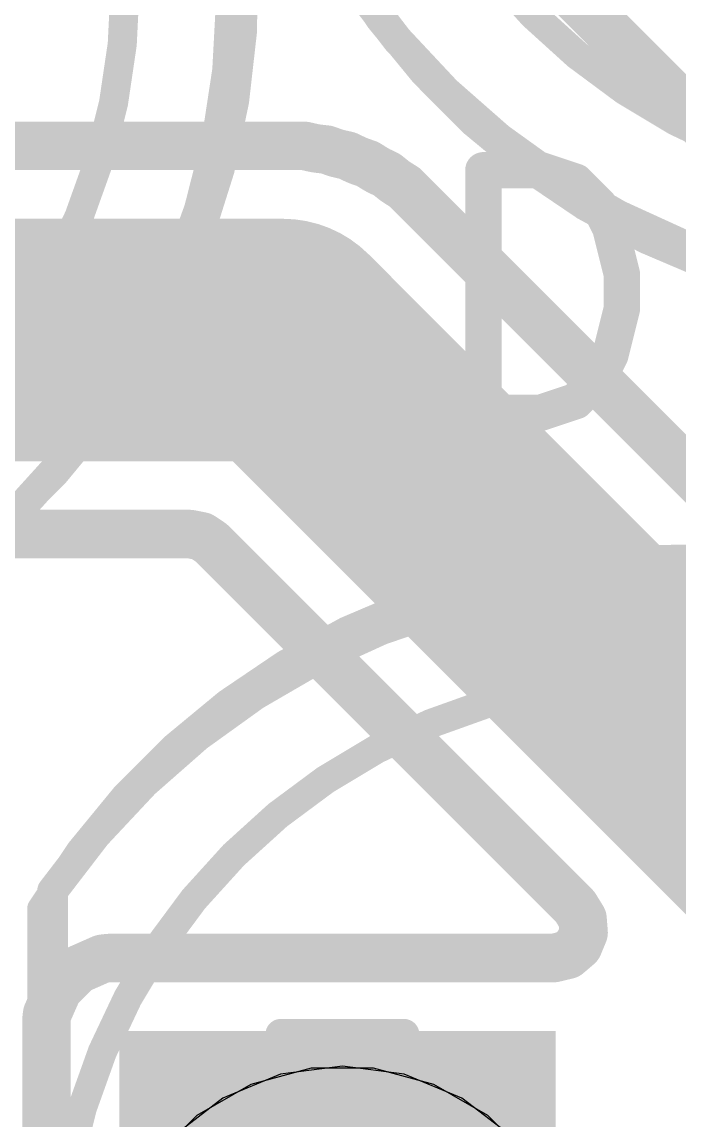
# Model space of a CAD drawing. Header units: inches. Extents: x 0 to 12.4, y -0.6 to 2.2.
# Drawn here: x 1.13 to 1.2367, y 0.8681 to 1.0464 of the extents above; entities that cross this region are included whole.
import ezdxf

# ---------------------------------------------------------------- set-up
doc = ezdxf.new("R2010")
doc.units = ezdxf.units.IN
doc.header["$MEASUREMENT"] = 0
for name, color, linetype in [('Bottom Layer', 5, 'Continuous'), ('Bottom Solder', 6, 'Continuous'), ('Dimension', 6, 'Continuous'), ('Mechanical 4', 56, 'Continuous'), ('Multi-Layer', 9, 'Continuous'), ('Top Layer', 1, 'Continuous'), ('Top Overlay', 2, 'Continuous'), ('Top Solder', 216, 'Continuous')]:
    doc.layers.add(name, color=color, linetype=linetype)

# ---------------------------------------------------------------- blocks, each defined once
blk = doc.blocks.new('IR333_A_47')
at = {"layer": 'Bottom Layer'}
h = blk.add_hatch(color=5, dxfattribs=at)
edge = h.paths.add_edge_path()
edge.add_arc((0.0499999, 0), 0.031496, 0, 360)
at = {"layer": 'Bottom Solder'}
h = blk.add_hatch(color=6, dxfattribs=at)
edge = h.paths.add_edge_path()
edge.add_arc((0.0499999, 0), 0.035496, 0, 360)
at = {"layer": 'Multi-Layer'}
h = blk.add_hatch(color=9, dxfattribs=at)
edge = h.paths.add_edge_path()
edge.add_arc((0.0499999, 0), 0.031496, 0, 360)
at = {"layer": 'Top Layer'}
h = blk.add_hatch(color=1, dxfattribs=at)
edge = h.paths.add_edge_path()
edge.add_arc((0.0499999, 0), 0.031496, 0, 360)
at = {"layer": 'Top Solder'}
h = blk.add_hatch(color=216, dxfattribs=at)
edge = h.paths.add_edge_path()
edge.add_arc((0.0499999, 0), 0.035496, 0, 360)
at = {"layer": 'Top Overlay'}
for points in [[(0.0970696, -0.0672869, 0.005, 0.005, 0), (0.0970695, 0.0672869, 0.005, 0.005, 0)], [(0.0970696, -0.0672869, 0.005, 0.005, -0.7350501228491367), (-0.1181102, 0, 0.005, 0.005, 0)], [(0.0600001, -0.044, 0.005, 0.005, 0), (0.04, -0.044, 0.005, 0.005, 0)]]:
    blk.add_lwpolyline(points, format="xyseb", dxfattribs=at)
for points in [[(0.03875, -0.044, 0.0025, 0.0025, 1), (0.04125, -0.044, 0.0025, 0.0025, 1)], [(0.0587501, -0.044, 0.0025, 0.0025, 1), (0.0612501, -0.044, 0.0025, 0.0025, 1)], [(0.0958196, -0.0672869, 0.0025, 0.0025, 1), (0.0983196, -0.0672869, 0.0025, 0.0025, 1)], [(0.0958196, -0.0672869, 0.0025, 0.0025, 1), (0.0983196, -0.0672869, 0.0025, 0.0025, 1)]]:
    blk.add_lwpolyline(points, format="xyseb", close=True, dxfattribs=at)
blk = doc.blocks.new('IR333_A_50')
at = {"layer": 'Top Overlay'}
blk.add_lwpolyline([(-0.1181102, 0, 0.005, 0.005, -0.7350501228491367), (0.0970696, 0.0672869, 0.005, 0.005, 0)], format="xyseb", dxfattribs=at)
blk = doc.blocks.new('IR333_A_51')
at = {"layer": 'Top Overlay'}
blk.add_lwpolyline([(-0.1181102, 0, 0.005, 0.005, -0.7350501228491367), (0.0970696, 0.0672869, 0.005, 0.005, 0)], format="xyseb", dxfattribs=at)

msp = doc.modelspace()

# ---------------------------------------------------------------- hatches: boundary and pattern name
at = {"layer": 'Dimension'}
msp.add_hatch(color=6, dxfattribs=at).paths.add_polyline_path([(1.14576195, 0.88255565), (1.21662805, 0.88255565), (1.21662805, 0.81168955), (1.14576195, 0.81168955)])

# ---------------------------------------------------------------- linework, layer by layer
at = {"layer": 'Bottom Layer'}
for p, q in [((1.1820002, 0.8768282), (1.1719507, 0.8755052)), ((1.1920497, 0.8755052), (1.1820002, 0.8768282)), ((1.1719507, 0.8755052), (1.1625861, 0.8716262)), ((1.2014143, 0.8716262), (1.1920497, 0.8755052)), ((1.1625861, 0.8716262), (1.1545445, 0.8654557)), ((1.2094559, 0.8654557), (1.2014143, 0.8716262))]:
    msp.add_line(p, q, dxfattribs=at)
at = {"layer": 'Dimension'}
for points in [[(1.2298171, 1.0849179, 0.0393701, 0.0393701, 0), (1.3987147, 0.9160202, 0.0393701, 0.0393701, 0)], [(1.2062806, 1.0638843, 0.007874, 0.007874, 0), (1.3739188, 0.8962462, 0.007874, 0.007874, 0)], [(1.0795679, 1.0262761, 0.007874, 0.007874, 0), (1.1756135, 1.0262761, 0.007874, 0.007874, 0)], [(1.1756135, 1.0262761, 0.007874, 0.007874, 0), (1.1758877, 1.0262761, 0.007874, 0.007874, 0)], [(1.1758877, 1.0262761, 0.007874, 0.007874, 0), (1.176155, 1.0262152, 0.007874, 0.007874, 0)], [(1.176155, 1.0262152, 0.007874, 0.007874, 0), (1.1761552, 1.0262151, 0.007874, 0.007874, 0)], [(1.1761552, 1.0262151, 0.007874, 0.007874, 0), (1.1773572, 1.0259408, 0.007874, 0.007874, 0)], [(1.1773572, 1.0259408, 0.007874, 0.007874, 0), (1.1778965, 1.0258492, 0.007874, 0.007874, 0)], [(1.1778965, 1.0258492, 0.007874, 0.007874, 0), (1.1791217, 1.0257111, 0.007874, 0.007874, 0)], [(1.1791217, 1.0257111, 0.007874, 0.007874, 0), (1.1793941, 1.0256804, 0.007874, 0.007874, 0)], [(1.1793941, 1.0256804, 0.007874, 0.007874, 0), (1.1808164, 1.0251827, 0.007874, 0.007874, 0)], [(1.1808164, 1.0251827, 0.007874, 0.007874, 0), (1.1813421, 1.0250313, 0.007874, 0.007874, 0)], [(1.1813421, 1.0250313, 0.007874, 0.007874, 0), (1.1825441, 1.0247569, 0.007874, 0.007874, 0)], [(1.1825441, 1.0247569, 0.007874, 0.007874, 0), (1.1825445, 1.0247568, 0.007874, 0.007874, 0)], [(1.1825445, 1.0247568, 0.007874, 0.007874, 0), (1.1828116, 1.0246958, 0.007874, 0.007874, 0)], [(1.1828116, 1.0246958, 0.007874, 0.007874, 0), (1.1830584, 1.024577, 0.007874, 0.007874, 0)], [(1.1830584, 1.024577, 0.007874, 0.007874, 0), (1.1830587, 1.0245769, 0.007874, 0.007874, 0)], [(1.1830587, 1.0245769, 0.007874, 0.007874, 0), (1.1841696, 1.0240419, 0.007874, 0.007874, 0)], [(1.1841696, 1.0240419, 0.007874, 0.007874, 0), (1.1846751, 1.0238325, 0.007874, 0.007874, 0)], [(1.1846751, 1.0238325, 0.007874, 0.007874, 0), (1.1860975, 1.0233348, 0.007874, 0.007874, 0)], [(1.1860975, 1.0233348, 0.007874, 0.007874, 0), (1.1863294, 1.0231891, 0.007874, 0.007874, 0)], [(1.1863294, 1.023189, 0.007874, 0.007874, 0), (1.1863294, 1.0231891, 0.007874, 0.007874, 0)], [(1.1863294, 1.023189, 0.007874, 0.007874, 0), (1.1873733, 1.0225332, 0.007874, 0.007874, 0)], [(1.1873733, 1.0225332, 0.007874, 0.007874, 0), (1.1878522, 1.0222684, 0.007874, 0.007874, 0)], [(1.1878522, 1.0222684, 0.007874, 0.007874, 0), (1.1889633, 1.0217333, 0.007874, 0.007874, 0)], [(1.1889633, 1.0217333, 0.007874, 0.007874, 0), (1.1889635, 1.0217332, 0.007874, 0.007874, 0)], [(1.1889635, 1.0217332, 0.007874, 0.007874, 0), (1.1892103, 1.0216144, 0.007874, 0.007874, 0)], [(1.1892103, 1.0216144, 0.007874, 0.007874, 0), (1.1901438, 1.0208699, 0.007874, 0.007874, 0)], [(1.1901438, 1.0208699, 0.007874, 0.007874, 0), (1.1903883, 1.0206749, 0.007874, 0.007874, 0)], [(1.1903883, 1.0206749, 0.007874, 0.007874, 0), (1.1908348, 1.0203581, 0.007874, 0.007874, 0)], [(1.1908348, 1.0203581, 0.007874, 0.007874, 0), (1.1921109, 1.0195563, 0.007874, 0.007874, 0)], [(1.1921109, 1.0195563, 0.007874, 0.007874, 0), (1.1933703, 1.0182969, 0.007874, 0.007874, 0)], [(1.1933703, 1.0182969, 0.007874, 0.007874, 0), (1.3009691, 0.9106981, 0.007874, 0.007874, 0)], [(1.0385592, 0.9947604, 0.0393701, 0.0393701, 0), (1.1723368, 0.9947604, 0.0393701, 0.0393701, 0)], [(1.1723368, 0.9947604, 0.0393701, 0.0393701, 0), (1.281195, 0.8859021, 0.0393701, 0.0393701, 0)], [(1.0421102, 0.9632446, 0.007874, 0.007874, 0), (1.1572604, 0.9632446, 0.007874, 0.007874, 0)], [(1.1572604, 0.9632446, 0.007874, 0.007874, 0), (1.1591286, 0.962873, 0.007874, 0.007874, 0)], [(1.1591286, 0.962873, 0.007874, 0.007874, 0), (1.1607124, 0.9618148, 0.007874, 0.007874, 0)], [(1.1607124, 0.9618148, 0.007874, 0.007874, 0), (1.2198069, 0.9027203, 0.007874, 0.007874, 0)], [(1.2198069, 0.9027203, 0.007874, 0.007874, 0), (1.2209978, 0.9007769, 0.007874, 0.007874, 0)], [(1.2209978, 0.9007769, 0.007874, 0.007874, 0), (1.2211767, 0.8985046, 0.007874, 0.007874, 0)], [(1.2203044, 0.8963988, 0.007874, 0.007874, 0), (1.2211767, 0.8985046, 0.007874, 0.007874, 0)], [(1.2163549, 0.8943864, 0.007874, 0.007874, 0), (1.2185712, 0.8949185, 0.007874, 0.007874, 0)], [(1.2185712, 0.8949185, 0.007874, 0.007874, 0), (1.2203044, 0.8963988, 0.007874, 0.007874, 0)], [(1.139374, 0.8926678, 0.007874, 0.007874, 0), (1.1426705, 0.8941233, 0.007874, 0.007874, 0)], [(1.1426705, 0.8941233, 0.007874, 0.007874, 0), (1.1426706, 0.8941234, 0.007874, 0.007874, 0)], [(1.1426706, 0.8941234, 0.007874, 0.007874, 0), (1.1430064, 0.8942716, 0.007874, 0.007874, 0)], [(1.1430064, 0.8942716, 0.007874, 0.007874, 0), (1.1433712, 0.8943139, 0.007874, 0.007874, 0)], [(1.1433712, 0.8943139, 0.007874, 0.007874, 0), (1.1433713, 0.8943139, 0.007874, 0.007874, 0)], [(1.1433713, 0.8943139, 0.007874, 0.007874, 0), (1.1438555, 0.8943701, 0.007874, 0.007874, 0)], [(1.1438555, 0.8943701, 0.007874, 0.007874, 0), (1.143856, 0.8943702, 0.007874, 0.007874, 0)], [(1.143856, 0.8943702, 0.007874, 0.007874, 0), (1.1439957, 0.8943863, 0.007874, 0.007874, 0)], [(1.1439957, 0.8943863, 0.007874, 0.007874, 0), (1.1441358, 0.8943864, 0.007874, 0.007874, 0)], [(1.1441358, 0.8943864, 0.007874, 0.007874, 0), (1.1441365, 0.8943864, 0.007874, 0.007874, 0)], [(1.1441365, 0.8943864, 0.007874, 0.007874, 0), (1.2163549, 0.8943864, 0.007874, 0.007874, 0)], [(1.1361525, 0.8896774, 0.007874, 0.007874, 0), (1.1386403, 0.8921652, 0.007874, 0.007874, 0)], [(1.1386403, 0.8921652, 0.007874, 0.007874, 0), (1.1386404, 0.8921653, 0.007874, 0.007874, 0)], [(1.1386404, 0.8921653, 0.007874, 0.007874, 0), (1.1389602, 0.892485, 0.007874, 0.007874, 0)], [(1.1389602, 0.892485, 0.007874, 0.007874, 0), (1.1393739, 0.8926677, 0.007874, 0.007874, 0)], [(1.1393739, 0.8926677, 0.007874, 0.007874, 0), (1.139374, 0.8926678, 0.007874, 0.007874, 0)], [(1.1358326, 0.8893574, 0.007874, 0.007874, 0), (1.1361524, 0.8896772, 0.007874, 0.007874, 0)], [(1.1361524, 0.8896772, 0.007874, 0.007874, 0), (1.1361525, 0.8896774, 0.007874, 0.007874, 0)], [(1.1341943, 0.8856471, 0.007874, 0.007874, 0), (1.1356499, 0.8889437, 0.007874, 0.007874, 0)], [(1.1356499, 0.8889437, 0.007874, 0.007874, 0), (1.1358326, 0.8893574, 0.007874, 0.007874, 0)], [(1.1339313, 0.884322, 0.007874, 0.007874, 0), (1.1339474, 0.8844612, 0.007874, 0.007874, 0)], [(1.1339313, 0.8841813, 0.007874, 0.007874, 0), (1.1339313, 0.884322, 0.007874, 0.007874, 0)], [(1.1339313, 0.8100641, 0.007874, 0.007874, 0), (1.1339313, 0.8841813, 0.007874, 0.007874, 0)], [(1.1339474, 0.8844618, 0.007874, 0.007874, 0), (1.1340037, 0.8849465, 0.007874, 0.007874, 0)], [(1.1339474, 0.8844612, 0.007874, 0.007874, 0), (1.1339474, 0.8844618, 0.007874, 0.007874, 0)], [(1.1340037, 0.8849466, 0.007874, 0.007874, 0), (1.134046, 0.8853112, 0.007874, 0.007874, 0)], [(1.1340037, 0.8849465, 0.007874, 0.007874, 0), (1.1340037, 0.8849466, 0.007874, 0.007874, 0)], [(1.134046, 0.8853112, 0.007874, 0.007874, 0), (1.1341942, 0.8856469, 0.007874, 0.007874, 0)], [(1.1341942, 0.8856469, 0.007874, 0.007874, 0), (1.1341943, 0.8856471, 0.007874, 0.007874, 0)]]:
    msp.add_lwpolyline(points, format="xyseb", dxfattribs=at)
for points in [[(1.173645, 1.0262761, 0.003937, 0.003937, 1), (1.177582, 1.0262761, 0.003937, 0.003937, 1)], [(1.173645, 1.0262761, 0.003937, 0.003937, 1), (1.177582, 1.0262761, 0.003937, 0.003937, 1)], [(1.1739192, 1.0262761, 0.003937, 0.003937, 1), (1.1778562, 1.0262761, 0.003937, 0.003937, 1)], [(1.1739192, 1.0262761, 0.003937, 0.003937, 1), (1.1778562, 1.0262761, 0.003937, 0.003937, 1)], [(1.1741865, 1.0262152, 0.003937, 0.003937, 1), (1.1781235, 1.0262152, 0.003937, 0.003937, 1)], [(1.1741865, 1.0262152, 0.003937, 0.003937, 1), (1.1781235, 1.0262152, 0.003937, 0.003937, 1)], [(1.1741867, 1.0262151, 0.003937, 0.003937, 1), (1.1781237, 1.0262151, 0.003937, 0.003937, 1)], [(1.1741867, 1.0262151, 0.003937, 0.003937, 1), (1.1781237, 1.0262151, 0.003937, 0.003937, 1)], [(1.1753887, 1.0259408, 0.003937, 0.003937, 1), (1.1793257, 1.0259408, 0.003937, 0.003937, 1)], [(1.1753887, 1.0259408, 0.003937, 0.003937, 1), (1.1793257, 1.0259408, 0.003937, 0.003937, 1)], [(1.175928, 1.0258492, 0.003937, 0.003937, 1), (1.179865, 1.0258492, 0.003937, 0.003937, 1)], [(1.175928, 1.0258492, 0.003937, 0.003937, 1), (1.179865, 1.0258492, 0.003937, 0.003937, 1)], [(1.1771532, 1.0257111, 0.003937, 0.003937, 1), (1.1810902, 1.0257111, 0.003937, 0.003937, 1)], [(1.1771532, 1.0257111, 0.003937, 0.003937, 1), (1.1810902, 1.0257111, 0.003937, 0.003937, 1)], [(1.1774256, 1.0256804, 0.003937, 0.003937, 1), (1.1813626, 1.0256804, 0.003937, 0.003937, 1)], [(1.1774256, 1.0256804, 0.003937, 0.003937, 1), (1.1813626, 1.0256804, 0.003937, 0.003937, 1)], [(1.1788479, 1.0251827, 0.003937, 0.003937, 1), (1.1827849, 1.0251827, 0.003937, 0.003937, 1)], [(1.1788479, 1.0251827, 0.003937, 0.003937, 1), (1.1827849, 1.0251827, 0.003937, 0.003937, 1)], [(1.1793736, 1.0250313, 0.003937, 0.003937, 1), (1.1833106, 1.0250313, 0.003937, 0.003937, 1)], [(1.1793736, 1.0250313, 0.003937, 0.003937, 1), (1.1833106, 1.0250313, 0.003937, 0.003937, 1)], [(1.1805756, 1.0247569, 0.003937, 0.003937, 1), (1.1845126, 1.0247569, 0.003937, 0.003937, 1)], [(1.1805756, 1.0247569, 0.003937, 0.003937, 1), (1.1845126, 1.0247569, 0.003937, 0.003937, 1)], [(1.180576, 1.0247568, 0.003937, 0.003937, 1), (1.184513, 1.0247568, 0.003937, 0.003937, 1)], [(1.180576, 1.0247568, 0.003937, 0.003937, 1), (1.184513, 1.0247568, 0.003937, 0.003937, 1)], [(1.1808431, 1.0246958, 0.003937, 0.003937, 1), (1.1847801, 1.0246958, 0.003937, 0.003937, 1)], [(1.1808431, 1.0246958, 0.003937, 0.003937, 1), (1.1847801, 1.0246958, 0.003937, 0.003937, 1)], [(1.1810899, 1.024577, 0.003937, 0.003937, 1), (1.1850269, 1.024577, 0.003937, 0.003937, 1)], [(1.1810899, 1.024577, 0.003937, 0.003937, 1), (1.1850269, 1.024577, 0.003937, 0.003937, 1)], [(1.1810902, 1.0245769, 0.003937, 0.003937, 1), (1.1850272, 1.0245769, 0.003937, 0.003937, 1)], [(1.1810902, 1.0245769, 0.003937, 0.003937, 1), (1.1850272, 1.0245769, 0.003937, 0.003937, 1)], [(1.1822011, 1.0240419, 0.003937, 0.003937, 1), (1.1861381, 1.0240419, 0.003937, 0.003937, 1)], [(1.1822011, 1.0240419, 0.003937, 0.003937, 1), (1.1861381, 1.0240419, 0.003937, 0.003937, 1)], [(1.1827066, 1.0238325, 0.003937, 0.003937, 1), (1.1866436, 1.0238325, 0.003937, 0.003937, 1)], [(1.1827066, 1.0238325, 0.003937, 0.003937, 1), (1.1866436, 1.0238325, 0.003937, 0.003937, 1)], [(1.184129, 1.0233348, 0.003937, 0.003937, 1), (1.188066, 1.0233348, 0.003937, 0.003937, 1)], [(1.184129, 1.0233348, 0.003937, 0.003937, 1), (1.188066, 1.0233348, 0.003937, 0.003937, 1)], [(1.1843609, 1.0231891, 0.003937, 0.003937, 1), (1.1882979, 1.0231891, 0.003937, 0.003937, 1)], [(1.1843609, 1.0231891, 0.003937, 0.003937, 1), (1.1882979, 1.0231891, 0.003937, 0.003937, 1)], [(1.1843609, 1.023189, 0.003937, 0.003937, 1), (1.1882979, 1.023189, 0.003937, 0.003937, 1)], [(1.1843609, 1.023189, 0.003937, 0.003937, 1), (1.1882979, 1.023189, 0.003937, 0.003937, 1)], [(1.1854048, 1.0225332, 0.003937, 0.003937, 1), (1.1893418, 1.0225332, 0.003937, 0.003937, 1)], [(1.1854048, 1.0225332, 0.003937, 0.003937, 1), (1.1893418, 1.0225332, 0.003937, 0.003937, 1)], [(1.1858837, 1.0222684, 0.003937, 0.003937, 1), (1.1898207, 1.0222684, 0.003937, 0.003937, 1)], [(1.1858837, 1.0222684, 0.003937, 0.003937, 1), (1.1898207, 1.0222684, 0.003937, 0.003937, 1)], [(1.1869948, 1.0217333, 0.003937, 0.003937, 1), (1.1909318, 1.0217333, 0.003937, 0.003937, 1)], [(1.1869948, 1.0217333, 0.003937, 0.003937, 1), (1.1909318, 1.0217333, 0.003937, 0.003937, 1)], [(1.186995, 1.0217332, 0.003937, 0.003937, 1), (1.190932, 1.0217332, 0.003937, 0.003937, 1)], [(1.186995, 1.0217332, 0.003937, 0.003937, 1), (1.190932, 1.0217332, 0.003937, 0.003937, 1)], [(1.1872418, 1.0216144, 0.003937, 0.003937, 1), (1.1911788, 1.0216144, 0.003937, 0.003937, 1)], [(1.1872418, 1.0216144, 0.003937, 0.003937, 1), (1.1911788, 1.0216144, 0.003937, 0.003937, 1)], [(1.1881753, 1.0208699, 0.003937, 0.003937, 1), (1.1921123, 1.0208699, 0.003937, 0.003937, 1)], [(1.1881753, 1.0208699, 0.003937, 0.003937, 1), (1.1921123, 1.0208699, 0.003937, 0.003937, 1)], [(1.1884198, 1.0206749, 0.003937, 0.003937, 1), (1.1923568, 1.0206749, 0.003937, 0.003937, 1)], [(1.1884198, 1.0206749, 0.003937, 0.003937, 1), (1.1923568, 1.0206749, 0.003937, 0.003937, 1)], [(1.1888663, 1.0203581, 0.003937, 0.003937, 1), (1.1928033, 1.0203581, 0.003937, 0.003937, 1)], [(1.1888663, 1.0203581, 0.003937, 0.003937, 1), (1.1928033, 1.0203581, 0.003937, 0.003937, 1)], [(1.1901424, 1.0195563, 0.003937, 0.003937, 1), (1.1940794, 1.0195563, 0.003937, 0.003937, 1)], [(1.1901424, 1.0195563, 0.003937, 0.003937, 1), (1.1940794, 1.0195563, 0.003937, 0.003937, 1)], [(1.1914018, 1.0182969, 0.003937, 0.003937, 1), (1.1953388, 1.0182969, 0.003937, 0.003937, 1)], [(1.1914018, 1.0182969, 0.003937, 0.003937, 1), (1.1953388, 1.0182969, 0.003937, 0.003937, 1)], [(1.1624943, 0.9947604, 0.019685, 0.019685, 1), (1.1821793, 0.9947604, 0.019685, 0.019685, 1)], [(1.1624943, 0.9947604, 0.019685, 0.019685, 1), (1.1821793, 0.9947604, 0.019685, 0.019685, 1)], [(1.1552919, 0.9632446, 0.003937, 0.003937, 1), (1.1592289, 0.9632446, 0.003937, 0.003937, 1)], [(1.1552919, 0.9632446, 0.003937, 0.003937, 1), (1.1592289, 0.9632446, 0.003937, 0.003937, 1)], [(1.1571601, 0.962873, 0.003937, 0.003937, 1), (1.1610971, 0.962873, 0.003937, 0.003937, 1)], [(1.1571601, 0.962873, 0.003937, 0.003937, 1), (1.1610971, 0.962873, 0.003937, 0.003937, 1)], [(1.1587439, 0.9618148, 0.003937, 0.003937, 1), (1.1626809, 0.9618148, 0.003937, 0.003937, 1)], [(1.1587439, 0.9618148, 0.003937, 0.003937, 1), (1.1626809, 0.9618148, 0.003937, 0.003937, 1)], [(1.2178384, 0.9027203, 0.003937, 0.003937, 1), (1.2217754, 0.9027203, 0.003937, 0.003937, 1)], [(1.2178384, 0.9027203, 0.003937, 0.003937, 1), (1.2217754, 0.9027203, 0.003937, 0.003937, 1)], [(1.2190293, 0.9007769, 0.003937, 0.003937, 1), (1.2229663, 0.9007769, 0.003937, 0.003937, 1)], [(1.2190293, 0.9007769, 0.003937, 0.003937, 1), (1.2229663, 0.9007769, 0.003937, 0.003937, 1)], [(1.2192082, 0.8985046, 0.003937, 0.003937, 1), (1.2231452, 0.8985046, 0.003937, 0.003937, 1)], [(1.2192082, 0.8985046, 0.003937, 0.003937, 1), (1.2231452, 0.8985046, 0.003937, 0.003937, 1)], [(1.2166027, 0.8949185, 0.003937, 0.003937, 1), (1.2205397, 0.8949185, 0.003937, 0.003937, 1)], [(1.2166027, 0.8949185, 0.003937, 0.003937, 1), (1.2205397, 0.8949185, 0.003937, 0.003937, 1)], [(1.2183359, 0.8963988, 0.003937, 0.003937, 1), (1.2222729, 0.8963988, 0.003937, 0.003937, 1)], [(1.2183359, 0.8963988, 0.003937, 0.003937, 1), (1.2222729, 0.8963988, 0.003937, 0.003937, 1)], [(1.140702, 0.8941233, 0.003937, 0.003937, 1), (1.144639, 0.8941233, 0.003937, 0.003937, 1)], [(1.140702, 0.8941233, 0.003937, 0.003937, 1), (1.144639, 0.8941233, 0.003937, 0.003937, 1)], [(1.1407021, 0.8941234, 0.003937, 0.003937, 1), (1.1446391, 0.8941234, 0.003937, 0.003937, 1)], [(1.1407021, 0.8941234, 0.003937, 0.003937, 1), (1.1446391, 0.8941234, 0.003937, 0.003937, 1)], [(1.1410379, 0.8942716, 0.003937, 0.003937, 1), (1.1449749, 0.8942716, 0.003937, 0.003937, 1)], [(1.1410379, 0.8942716, 0.003937, 0.003937, 1), (1.1449749, 0.8942716, 0.003937, 0.003937, 1)], [(1.1414027, 0.8943139, 0.003937, 0.003937, 1), (1.1453397, 0.8943139, 0.003937, 0.003937, 1)], [(1.1414027, 0.8943139, 0.003937, 0.003937, 1), (1.1453397, 0.8943139, 0.003937, 0.003937, 1)], [(1.1414028, 0.8943139, 0.003937, 0.003937, 1), (1.1453398, 0.8943139, 0.003937, 0.003937, 1)], [(1.1414028, 0.8943139, 0.003937, 0.003937, 1), (1.1453398, 0.8943139, 0.003937, 0.003937, 1)], [(1.141887, 0.8943701, 0.003937, 0.003937, 1), (1.145824, 0.8943701, 0.003937, 0.003937, 1)], [(1.141887, 0.8943701, 0.003937, 0.003937, 1), (1.145824, 0.8943701, 0.003937, 0.003937, 1)], [(1.1418875, 0.8943702, 0.003937, 0.003937, 1), (1.1458245, 0.8943702, 0.003937, 0.003937, 1)], [(1.1418875, 0.8943702, 0.003937, 0.003937, 1), (1.1458245, 0.8943702, 0.003937, 0.003937, 1)], [(1.1420272, 0.8943863, 0.003937, 0.003937, 1), (1.1459642, 0.8943863, 0.003937, 0.003937, 1)], [(1.1420272, 0.8943863, 0.003937, 0.003937, 1), (1.1459642, 0.8943863, 0.003937, 0.003937, 1)], [(1.1421673, 0.8943864, 0.003937, 0.003937, 1), (1.1461043, 0.8943864, 0.003937, 0.003937, 1)], [(1.1421673, 0.8943864, 0.003937, 0.003937, 1), (1.1461043, 0.8943864, 0.003937, 0.003937, 1)], [(1.142168, 0.8943864, 0.003937, 0.003937, 1), (1.146105, 0.8943864, 0.003937, 0.003937, 1)], [(1.142168, 0.8943864, 0.003937, 0.003937, 1), (1.146105, 0.8943864, 0.003937, 0.003937, 1)], [(1.2143864, 0.8943864, 0.003937, 0.003937, 1), (1.2183234, 0.8943864, 0.003937, 0.003937, 1)], [(1.2143864, 0.8943864, 0.003937, 0.003937, 1), (1.2183234, 0.8943864, 0.003937, 0.003937, 1)], [(1.1366718, 0.8921652, 0.003937, 0.003937, 1), (1.1406088, 0.8921652, 0.003937, 0.003937, 1)], [(1.1366718, 0.8921652, 0.003937, 0.003937, 1), (1.1406088, 0.8921652, 0.003937, 0.003937, 1)], [(1.1366719, 0.8921653, 0.003937, 0.003937, 1), (1.1406089, 0.8921653, 0.003937, 0.003937, 1)], [(1.1366719, 0.8921653, 0.003937, 0.003937, 1), (1.1406089, 0.8921653, 0.003937, 0.003937, 1)], [(1.1369917, 0.892485, 0.003937, 0.003937, 1), (1.1409287, 0.892485, 0.003937, 0.003937, 1)], [(1.1369917, 0.892485, 0.003937, 0.003937, 1), (1.1409287, 0.892485, 0.003937, 0.003937, 1)], [(1.1374054, 0.8926677, 0.003937, 0.003937, 1), (1.1413424, 0.8926677, 0.003937, 0.003937, 1)], [(1.1374054, 0.8926677, 0.003937, 0.003937, 1), (1.1413424, 0.8926677, 0.003937, 0.003937, 1)], [(1.1374055, 0.8926678, 0.003937, 0.003937, 1), (1.1413425, 0.8926678, 0.003937, 0.003937, 1)], [(1.1374055, 0.8926678, 0.003937, 0.003937, 1), (1.1413425, 0.8926678, 0.003937, 0.003937, 1)], [(1.1341839, 0.8896772, 0.003937, 0.003937, 1), (1.1381209, 0.8896772, 0.003937, 0.003937, 1)], [(1.1341839, 0.8896772, 0.003937, 0.003937, 1), (1.1381209, 0.8896772, 0.003937, 0.003937, 1)], [(1.134184, 0.8896774, 0.003937, 0.003937, 1), (1.138121, 0.8896774, 0.003937, 0.003937, 1)], [(1.134184, 0.8896774, 0.003937, 0.003937, 1), (1.138121, 0.8896774, 0.003937, 0.003937, 1)], [(1.1336814, 0.8889437, 0.003937, 0.003937, 1), (1.1376184, 0.8889437, 0.003937, 0.003937, 1)], [(1.1336814, 0.8889437, 0.003937, 0.003937, 1), (1.1376184, 0.8889437, 0.003937, 0.003937, 1)], [(1.1338641, 0.8893574, 0.003937, 0.003937, 1), (1.1378011, 0.8893574, 0.003937, 0.003937, 1)], [(1.1338641, 0.8893574, 0.003937, 0.003937, 1), (1.1378011, 0.8893574, 0.003937, 0.003937, 1)], [(1.1319628, 0.884322, 0.003937, 0.003937, 1), (1.1358998, 0.884322, 0.003937, 0.003937, 1)], [(1.1319628, 0.884322, 0.003937, 0.003937, 1), (1.1358998, 0.884322, 0.003937, 0.003937, 1)], [(1.1319628, 0.8841813, 0.003937, 0.003937, 1), (1.1358998, 0.8841813, 0.003937, 0.003937, 1)], [(1.1319628, 0.8841813, 0.003937, 0.003937, 1), (1.1358998, 0.8841813, 0.003937, 0.003937, 1)], [(1.1319789, 0.8844618, 0.003937, 0.003937, 1), (1.1359159, 0.8844618, 0.003937, 0.003937, 1)], [(1.1319789, 0.8844618, 0.003937, 0.003937, 1), (1.1359159, 0.8844618, 0.003937, 0.003937, 1)], [(1.1319789, 0.8844612, 0.003937, 0.003937, 1), (1.1359159, 0.8844612, 0.003937, 0.003937, 1)], [(1.1319789, 0.8844612, 0.003937, 0.003937, 1), (1.1359159, 0.8844612, 0.003937, 0.003937, 1)], [(1.1320352, 0.8849466, 0.003937, 0.003937, 1), (1.1359722, 0.8849466, 0.003937, 0.003937, 1)], [(1.1320352, 0.8849466, 0.003937, 0.003937, 1), (1.1359722, 0.8849466, 0.003937, 0.003937, 1)], [(1.1320352, 0.8849465, 0.003937, 0.003937, 1), (1.1359722, 0.8849465, 0.003937, 0.003937, 1)], [(1.1320352, 0.8849465, 0.003937, 0.003937, 1), (1.1359722, 0.8849465, 0.003937, 0.003937, 1)], [(1.1320775, 0.8853112, 0.003937, 0.003937, 1), (1.1360145, 0.8853112, 0.003937, 0.003937, 1)], [(1.1320775, 0.8853112, 0.003937, 0.003937, 1), (1.1360145, 0.8853112, 0.003937, 0.003937, 1)], [(1.1322257, 0.8856469, 0.003937, 0.003937, 1), (1.1361627, 0.8856469, 0.003937, 0.003937, 1)], [(1.1322257, 0.8856469, 0.003937, 0.003937, 1), (1.1361627, 0.8856469, 0.003937, 0.003937, 1)], [(1.1322258, 0.8856471, 0.003937, 0.003937, 1), (1.1361628, 0.8856471, 0.003937, 0.003937, 1)], [(1.1322258, 0.8856471, 0.003937, 0.003937, 1), (1.1361628, 0.8856471, 0.003937, 0.003937, 1)]]:
    msp.add_lwpolyline(points, format="xyseb", close=True, dxfattribs=at)
at = {"layer": 'Mechanical 4'}
for points in [[(1.381, 1.1171023, 0.0047244, 0.0047244, 1), (1.1841496, 1.1171023, 0.0047244, 0.0047244, 1)], [(1.1467192, 1.0524389, 0.0047244, 0.0047244, 1), (0.9498688, 1.0524389, 0.0047244, 0.0047244, 1)], [(1.2034175, 1.0223235, 0.0029527, 0.0029527, 1), (1.2063703, 1.0223235, 0.0029527, 0.0029527, 1)], [(1.2034175, 1.0223235, 0.0029527, 0.0029527, 1), (1.2063703, 1.0223235, 0.0029527, 0.0029527, 1)], [(1.2127913, 1.0223235, 0.0029527, 0.0029527, 1), (1.2157441, 1.0223235, 0.0029527, 0.0029527, 1)], [(1.2127913, 1.0223235, 0.0029527, 0.0029527, 1), (1.2157441, 1.0223235, 0.0029527, 0.0029527, 1)], [(1.2184156, 1.0204487, 0.0029527, 0.0029527, 1), (1.2213684, 1.0204487, 0.0029527, 0.0029527, 1)], [(1.2184156, 1.0204487, 0.0029527, 0.0029527, 1), (1.2213684, 1.0204487, 0.0029527, 0.0029527, 1)], [(1.2221651, 1.0166992, 0.0029527, 0.0029527, 1), (1.2251179, 1.0166992, 0.0029527, 0.0029527, 1)], [(1.2221651, 1.0166992, 0.0029527, 0.0029527, 1), (1.2251179, 1.0166992, 0.0029527, 0.0029527, 1)], [(1.2240399, 1.0129497, 0.0029527, 0.0029527, 1), (1.2269927, 1.0129497, 0.0029527, 0.0029527, 1)], [(1.2240399, 1.0129497, 0.0029527, 0.0029527, 1), (1.2269927, 1.0129497, 0.0029527, 0.0029527, 1)], [(1.2259146, 1.0054506, 0.0029527, 0.0029527, 1), (1.2288674, 1.0054506, 0.0029527, 0.0029527, 1)], [(1.2259146, 1.0054506, 0.0029527, 0.0029527, 1), (1.2288674, 1.0054506, 0.0029527, 0.0029527, 1)], [(1.2259146, 0.9998263, 0.0029527, 0.0029527, 1), (1.2288674, 0.9998263, 0.0029527, 0.0029527, 1)], [(1.2259146, 0.9998263, 0.0029527, 0.0029527, 1), (1.2288674, 0.9998263, 0.0029527, 0.0029527, 1)], [(1.2240399, 0.9923273, 0.0029527, 0.0029527, 1), (1.2269927, 0.9923273, 0.0029527, 0.0029527, 1)], [(1.2240399, 0.9923273, 0.0029527, 0.0029527, 1), (1.2269927, 0.9923273, 0.0029527, 0.0029527, 1)], [(1.2221651, 0.9885777, 0.0029527, 0.0029527, 1), (1.2251179, 0.9885777, 0.0029527, 0.0029527, 1)], [(1.2221651, 0.9885777, 0.0029527, 0.0029527, 1), (1.2251179, 0.9885777, 0.0029527, 0.0029527, 1)], [(1.2184156, 0.9848282, 0.0029527, 0.0029527, 1), (1.2213684, 0.9848282, 0.0029527, 0.0029527, 1)], [(1.2184156, 0.9848282, 0.0029527, 0.0029527, 1), (1.2213684, 0.9848282, 0.0029527, 0.0029527, 1)], [(1.2034175, 0.9829534, 0.0029527, 0.0029527, 1), (1.2063703, 0.9829534, 0.0029527, 0.0029527, 1)], [(1.2034175, 0.9829534, 0.0029527, 0.0029527, 1), (1.2063703, 0.9829534, 0.0029527, 0.0029527, 1)], [(1.2127913, 0.9829534, 0.0029527, 0.0029527, 1), (1.2157441, 0.9829534, 0.0029527, 0.0029527, 1)], [(1.2127913, 0.9829534, 0.0029527, 0.0029527, 1), (1.2157441, 0.9829534, 0.0029527, 0.0029527, 1)], [(1.3323775, 0.8415117, 0.0047244, 0.0047244, 1), (1.1355279, 0.8415117, 0.0047244, 0.0047244, 1)], [(1.131984, 0.9023318, 0.0023622, 0.0023622, 1), (1.1343462, 0.9023318, 0.0023622, 0.0023622, 1)], [(1.1319842, 0.9023385, 0.0023622, 0.0023622, 1), (1.1343464, 0.9023385, 0.0023622, 0.0023622, 1)]]:
    msp.add_lwpolyline(points, format="xyseb", close=True, dxfattribs=at)
for points in [[(1.1216804, 1.1444802, 0.0047244, 0.0047244, -0.7597307177310917), (1.0329976, 0.9357205, 0.0047244, 0.0047244, 0)], [(1.4002912, 1.1171204, 0.0047244, 0.0047244, -0.75972925881936), (1.1817875, 1.0562824, 0.0047244, 0.0047244, 0)], [(1.2048939, 1.0223235, 0.0059055, 0.0059055, 0), (1.2142677, 1.0223235, 0.0059055, 0.0059055, 0)], [(1.2048939, 0.9829534, 0.0059055, 0.0059055, 0), (1.2048939, 1.0223235, 0.0059055, 0.0059055, 0)], [(1.2142677, 1.0223235, 0.0059055, 0.0059055, 0), (1.219892, 1.0204487, 0.0059055, 0.0059055, 0)], [(1.219892, 1.0204487, 0.0059055, 0.0059055, 0), (1.2236415, 1.0166992, 0.0059055, 0.0059055, 0)], [(1.2236415, 1.0166992, 0.0059055, 0.0059055, 0), (1.2255163, 1.0129497, 0.0059055, 0.0059055, 0)], [(1.2255163, 1.0129497, 0.0059055, 0.0059055, 0), (1.227391, 1.0054506, 0.0059055, 0.0059055, 0)], [(1.227391, 0.9998263, 0.0059055, 0.0059055, 0), (1.227391, 1.0054506, 0.0059055, 0.0059055, 0)], [(1.2255163, 0.9923273, 0.0059055, 0.0059055, 0), (1.227391, 0.9998263, 0.0059055, 0.0059055, 0)], [(1.2236415, 0.9885777, 0.0059055, 0.0059055, 0), (1.2255163, 0.9923273, 0.0059055, 0.0059055, 0)], [(1.219892, 0.9848282, 0.0059055, 0.0059055, 0), (1.2236415, 0.9885777, 0.0059055, 0.0059055, 0)], [(1.2142677, 0.9829534, 0.0059055, 0.0059055, 0), (1.219892, 0.9848282, 0.0059055, 0.0059055, 0)], [(1.2048939, 0.9829534, 0.0059055, 0.0059055, 0), (1.2142677, 0.9829534, 0.0059055, 0.0059055, 0)], [(1.1331651, 0.9023318, 0.0047244, 0.0047244, -0.7597295937749395), (1.3516694, 0.8414935, 0.0047244, 0.0047244, 0)], [(1.1331653, 0.7806849, 0.0047244, 0.0047244, 0), (1.1331653, 0.9023385, 0.0047244, 0.0047244, 0)]]:
    msp.add_lwpolyline(points, format="xyseb", dxfattribs=at)
at = {"layer": 'Top Layer'}
for p, q in [((1.1769321, 0.876496), (1.1671413, 0.8738726)), ((1.1870683, 0.876496), (1.1769321, 0.876496)), ((1.1968591, 0.8738726), (1.1870683, 0.876496)), ((1.1671413, 0.8738726), (1.1583631, 0.8688045)), ((1.2056373, 0.8688045), (1.1968591, 0.8738726)), ((1.1583631, 0.8688045), (1.1511957, 0.8616371)), ((1.2128047, 0.8616371), (1.2056373, 0.8688045))]:
    msp.add_line(p, q, dxfattribs=at)

# ---------------------------------------------------------------- block references
for name, p, rotation in [('IR333_A_51', (1.2810079, 1.1199291), 180), ('IR333_A_50', (1.0458685, 1.0506269), 230), ('IR333_A_47', (1.2320001, 0.838), 180)]:
    msp.add_blockref(name, p, dxfattribs=dict(rotation=rotation))

doc.saveas('drawing.dxf')
